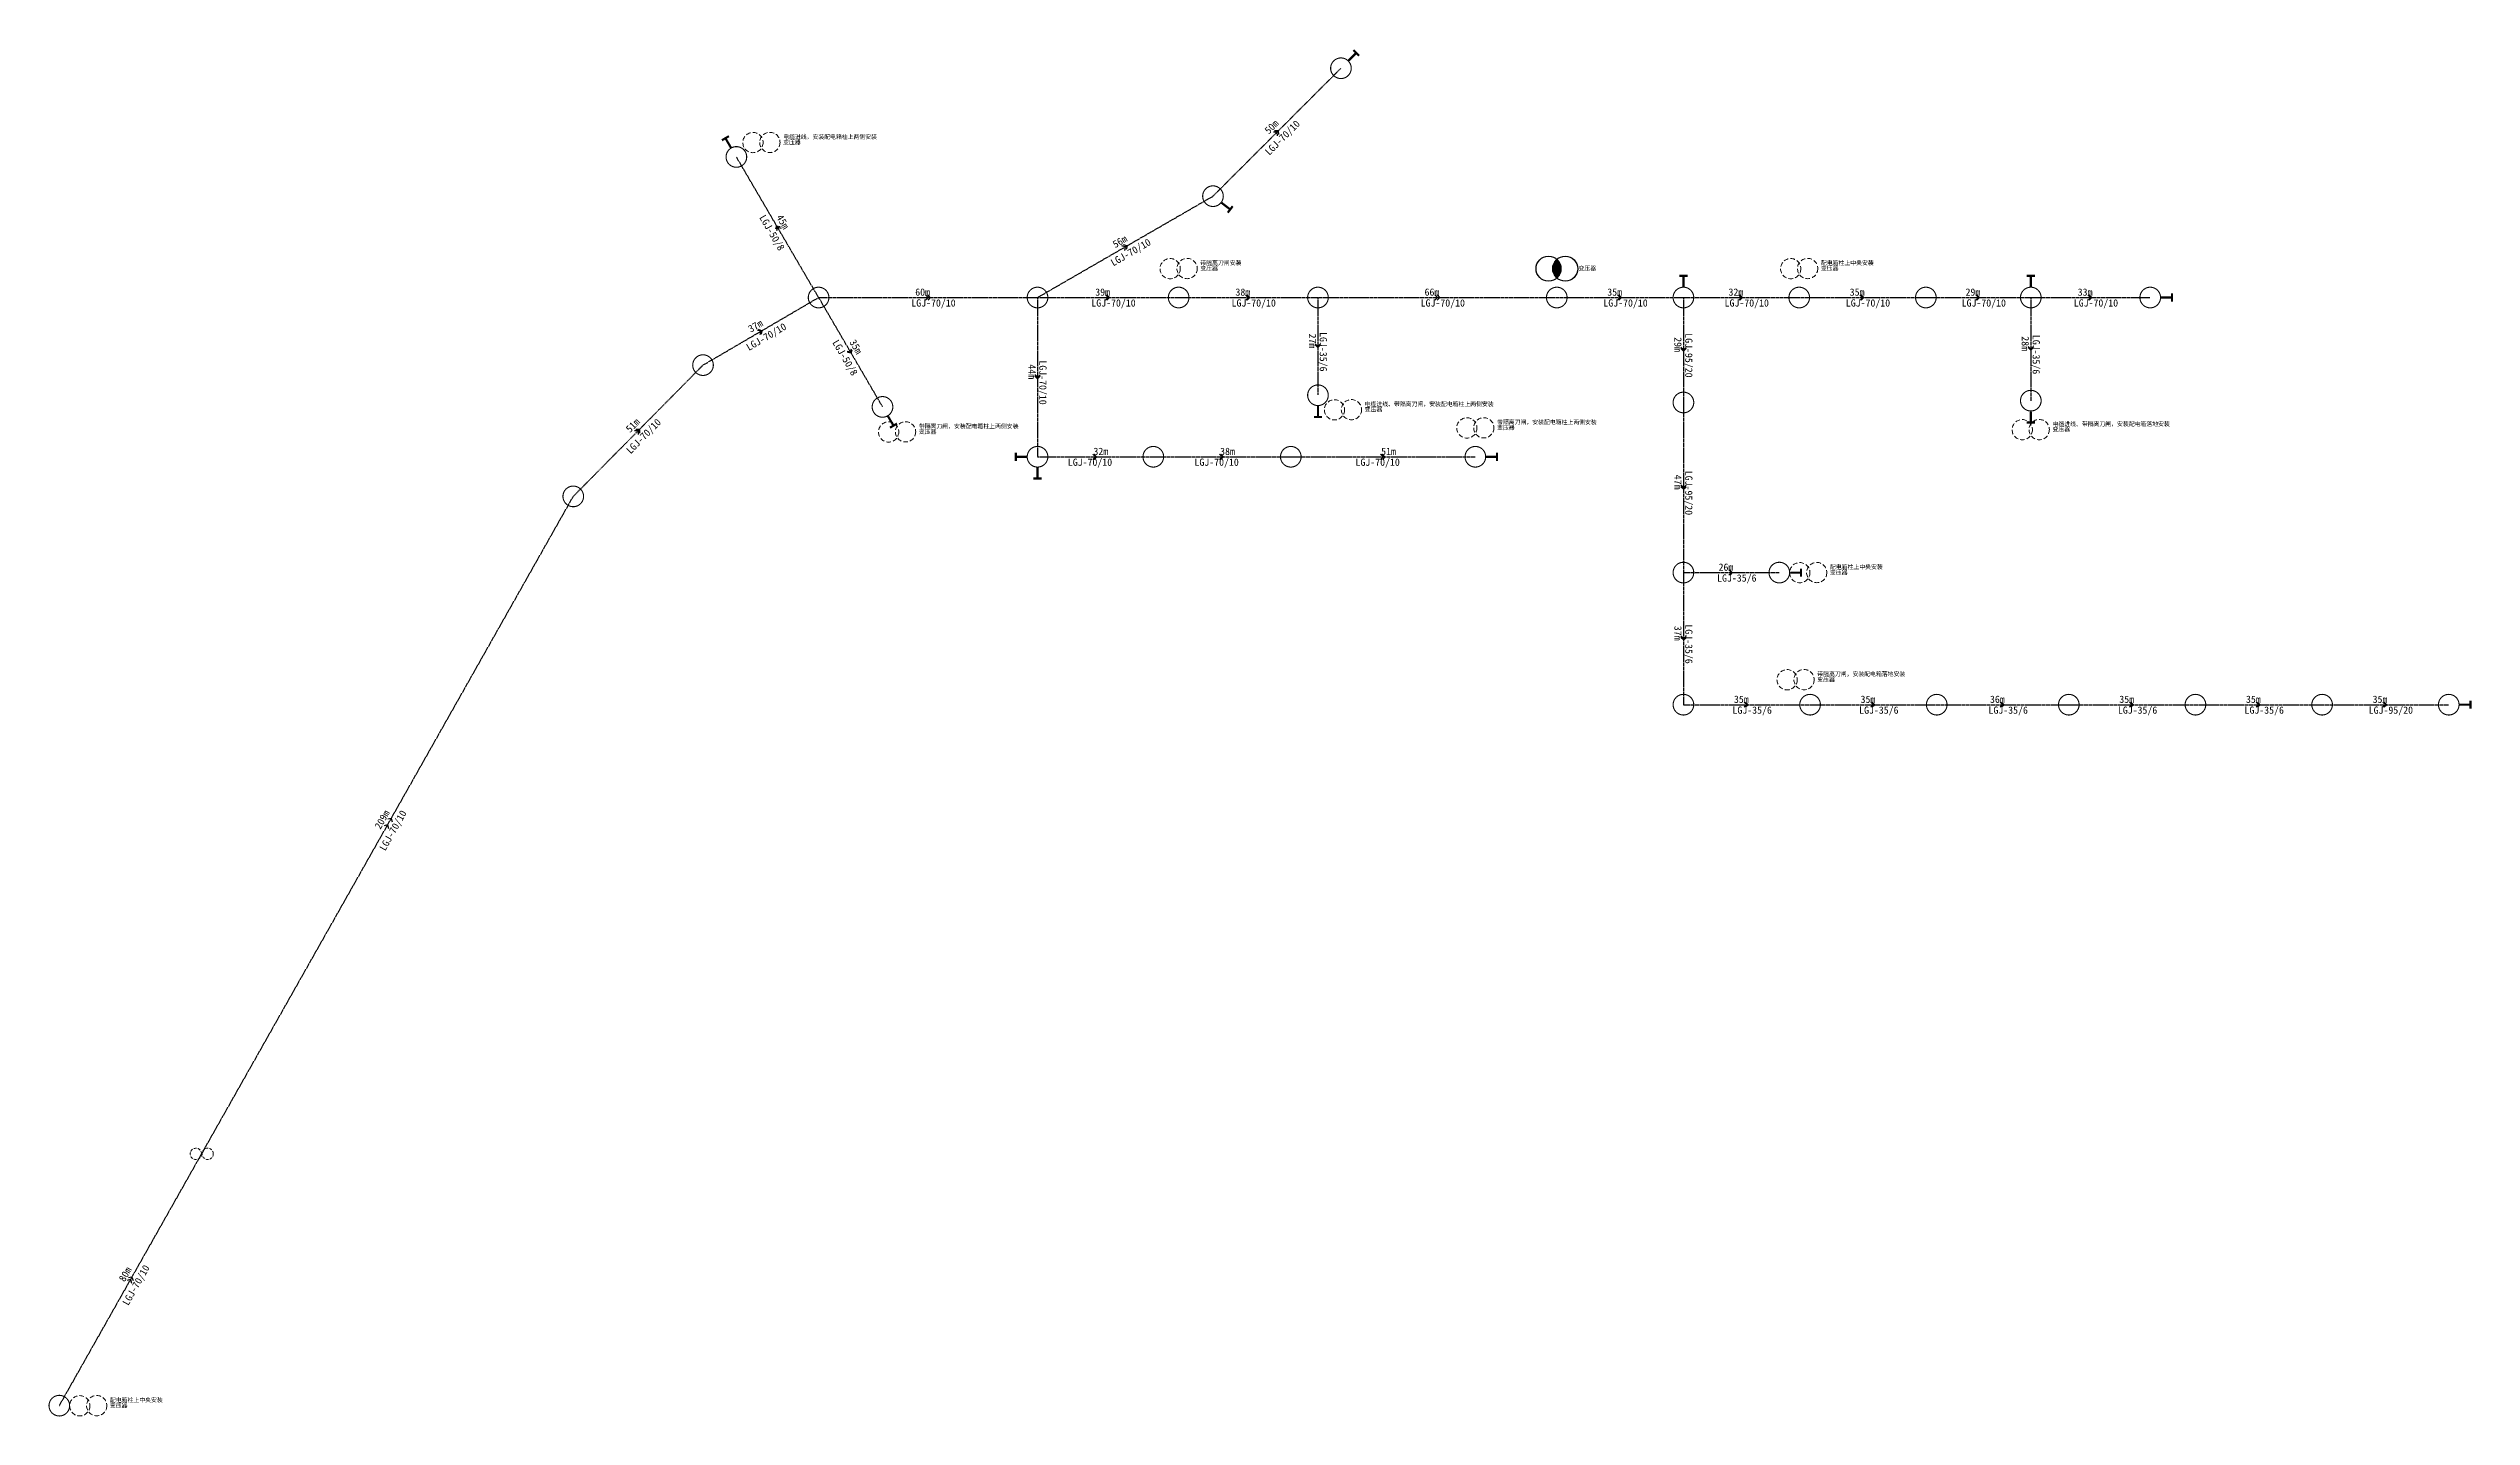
# Model space of a CAD drawing. Header units: inches. Extents: x -3 to 667, y -3 to 375.
import ezdxf
from ezdxf.enums import TextEntityAlignment as Align

# ---------------------------------------------------------------- set-up
doc = ezdxf.new("R2010")
doc.units = ezdxf.units.IN
doc.header["$MEASUREMENT"] = 0
doc.linetypes.add('BY1010', pattern=[0.375, 0.25, -0.125])
doc.linetypes.add('JX1010', pattern=[0.375, 0.25, -0.125])
doc.layers.get('0').update_dxf_attribs({"lineweight": 0})
for name, color, linetype, lineweight in [('原有配变', 7, 'JX1010', 0), ('新增拉线', 7, 'JX1010', 0), ('新增配变', 7, 'Continuous', 0), ('新建10kV线路', 7, 'Continuous', 0), ('新立双杆', 7, 'JX1010', 0), ('新立电杆', 7, 'Continuous', 0), ('档距', 7, 'JX1010', 0)]:
    doc.layers.add(name, color=color, linetype=linetype, lineweight=lineweight)
for name, color, linetype in [('图例', 7, 'Continuous'), ('拉线', 7, 'Continuous'), ('杆塔', 7, 'Continuous')]:
    doc.layers.add(name, color=color, linetype=linetype)
doc.styles.add('GB仿宋', font='', dxfattribs={"width": 0.8})
doc.styles.get("Standard").update_dxf_attribs({"font": 'txt.shx', "bigfont": 'hztxt.shx'})
doc.styles.add('宋体', font='')
doc.styles.get('GB仿宋').set_extended_font_data('FangSong_GB2312')
doc.styles.get('宋体').set_extended_font_data('FangSong_GB2312')

# ---------------------------------------------------------------- blocks, each defined once
blk = doc.blocks.new('FH_DG01')
blk.add_lwpolyline([(-1.9, 0, 0.2, 0.2, 1), (1.9, 0, 0.2, 0.2, 1)], format="xyseb", close=True)
blk = doc.blocks.new('DG1010')
at = {"layer": '杆塔', "xscale": 1.5, "yscale": 1.5, "zscale": 1.5}
blk.add_blockref('FH_DG01', (0, 0, 1698.97), dxfattribs=at)
blk = doc.blocks.new('BY1010')
at = {"color": 1, "linetype": 'BY1010', "lineweight": 0, "ltscale": 5}
for centre in [(-2.35, -0.03), (2.33, 0)]:
    blk.add_circle(centre, 2.8, dxfattribs=at)
at = {"color": 7, "linetype": 'Continuous', "lineweight": 0, "style": 'GB仿宋', "width": 0.8, "flags": 8}
blk.add_attdef('%%US11-M-200KVA', text='', height=1.2, dxfattribs=at).set_placement((6.42, 0.59), align=Align.MIDDLE_LEFT)
at = {"color": 7, "linetype": 'Continuous', "style": 'GB仿宋', "width": 0.8}
blk.add_attdef('XX配变', text='', height=1.2, dxfattribs=at).set_placement((6.52, -1.18), align=Align.MIDDLE_LEFT)
blk = doc.blocks.new('DG1100')
at = {"color": 1, "linetype": 'JX1010', "lineweight": 0, "ltscale": 3}
for centre in [(-1.62, -0.07), (1.63, -0.06)]:
    blk.add_circle(centre, 1.56, dxfattribs=at)
blk = doc.blocks.new('BY1021')
at = {"layer": '图例'}
blk.add_hatch(color=0, dxfattribs=at).paths.add_polyline_path([(-1.12, -0.03), (-0.99, -0.98), (-0.6, -1.86), (0.02, -2.59), (0.64, -1.86), (1.03, -0.98), (1.16, -0.03), (1.03, 0.92), (0.64, 1.8), (0.02, 2.53), (-0.6, 1.8), (-0.99, 0.92)])
at = {"layer": '图例', "color": 0}
for p, q in [((-0.99, 0.92, 0), (-1.12, -0.03, 0)), ((-0.6, 1.8, 0), (-0.99, 0.92, 0)), ((0.02, 2.53, 0), (-0.6, 1.8, 0)), ((0.64, 1.8, 0), (0.02, 2.53, 0)), ((0.64, 1.8, 0), (1.03, 0.92, 0)), ((1.03, 0.92, 0), (1.16, -0.03, 0)), ((-1.12, -0.03, 0), (-0.99, -0.98, 0)), ((-0.99, -0.98, 0), (-0.6, -1.86, 0)), ((0.02, -2.59, 0), (-0.6, -1.86, 0)), ((0.64, -1.86, 0), (0.02, -2.59, 0)), ((1.03, -0.98, 0), (0.64, -1.86, 0)), ((1.16, -0.03, 0), (1.03, -0.98, 0))]:
    blk.add_line(p, q, dxfattribs=at)
for centre in [(-2.29, -0.03, 0), (2.33, -0.03, 0)]:
    blk.add_circle(centre, 3.45, dxfattribs=at)
blk = doc.blocks.new('FH_LX')
for points in [[(2, 0, 0.4, 0.4, 0), (4, 0, 0.4, 0.4, 0)], [(4, 0.75, 0.4, 0.4, 0), (4, -0.75, 0.4, 0.4, 0)]]:
    blk.add_lwpolyline(points, format="xyseb")
blk = doc.blocks.new('LX1010')
at = {"layer": '拉线', "xscale": 1.500000000311924, "yscale": 1.500000000465662, "zscale": 1.5, "rotation": 359.9937113082269}
blk.add_blockref('FH_LX', (0, 0), dxfattribs=at)

msp = doc.modelspace()

# ---------------------------------------------------------------- linework, layer by layer
at = {"layer": '新建10kV线路', "color": 1, "linetype": 'JX1010', "lineweight": 30, "ltscale": 0.1}
for p, q in [((318.82, 334.18), (354.18, 369.53)), ((209.83, 306.18), (187.11, 345.02)), ((270.33, 306.18), (318.82, 334.18)), ((177.89, 287.5), (209.83, 306.18)), ((209.83, 306.18), (227.49, 275.96)), ((209.83, 306.18), (270.33, 306.18)), ((270.33, 306.18), (270.33, 262.18)), ((270.33, 306.18), (309.33, 306.18)), ((309.33, 306.18), (347.83, 306.18)), ((347.83, 306.18), (347.83, 279.18)), ((347.83, 306.18), (413.83, 306.18)), ((413.83, 306.18), (448.83, 306.18)), ((448.83, 306.18), (448.83, 277.18)), ((448.83, 306.18), (480.83, 306.18)), ((480.83, 306.18), (515.83, 306.18)), ((515.83, 306.18), (544.83, 306.18)), ((544.83, 306.18), (544.83, 277.68)), ((544.83, 306.18), (577.83, 306.18)), ((142.03, 251.23), (177.89, 287.5)), ((448.83, 277.18), (448.83, 230.18)), ((270.33, 262.18), (302.33, 262.18)), ((302.33, 262.18), (340.33, 262.18)), ((340.33, 262.18), (391.33, 262.18)), ((39.37, 69.64), (142.03, 251.23)), ((448.83, 230.18), (475.33, 230.18)), ((448.83, 230.18), (448.83, 193.68)), ((448.83, 193.68), (483.83, 193.68)), ((483.83, 193.68), (518.83, 193.68)), ((518.83, 193.68), (555.33, 193.68)), ((555.33, 193.68), (590.33, 193.68)), ((590.33, 193.68), (625.33, 193.68)), ((625.33, 193.68), (660.33, 193.68)), ((0, 0), (39.37, 69.64))]:
    msp.add_line(p, q, dxfattribs=at)
at = {"layer": '新建10kV线路', "color": 1, "lineweight": 30}
for p, q in [((336.5, 351.85), (335.5, 351.88)), ((336.85, 352.21), (335.85, 352.24)), ((336.5, 351.85), (336.53, 350.85)), ((336.85, 352.21), (336.88, 351.21)), ((198.24, 325.99), (197.96, 325.03)), ((198.47, 325.6), (198.19, 324.64)), ((198.24, 325.99), (199.21, 325.76)), ((198.47, 325.6), (199.44, 325.37)), ((294.57, 320.18), (293.62, 320.46)), ((295.06, 320.46), (294.1, 320.74)), ((294.57, 320.18), (294.34, 319.2)), ((295.06, 320.46), (294.83, 319.48)), ((240.08, 306.18), (239.39, 306.9)), ((240.08, 306.18), (239.39, 305.45)), ((240.68, 306.18), (239.99, 306.9)), ((240.68, 306.18), (239.99, 305.45)), ((289.83, 306.18), (289.14, 306.9)), ((289.83, 306.18), (289.14, 305.45)), ((290.22, 306.18), (289.53, 306.9)), ((290.22, 306.18), (289.53, 305.45)), ((328.58, 306.18), (327.89, 306.9)), ((328.58, 306.18), (327.89, 305.45)), ((328.96, 306.18), (328.27, 306.9)), ((328.96, 306.18), (328.27, 305.45)), ((380.83, 306.18), (380.14, 306.9)), ((380.83, 306.18), (380.14, 305.45)), ((381.49, 306.18), (380.8, 306.9)), ((381.49, 306.18), (380.8, 305.45)), ((431.33, 306.18), (430.64, 306.9)), ((431.33, 306.18), (430.64, 305.45)), ((431.68, 306.18), (430.99, 306.9)), ((431.68, 306.18), (430.99, 305.45)), ((464.83, 306.18), (464.14, 306.9)), ((464.83, 306.18), (464.14, 305.45)), ((465.15, 306.18), (464.46, 306.9)), ((465.15, 306.18), (464.46, 305.45)), ((498.33, 306.18), (497.64, 306.9)), ((498.33, 306.18), (497.64, 305.45)), ((498.68, 306.18), (497.99, 306.9)), ((498.68, 306.18), (497.99, 305.45)), ((530.33, 306.18), (529.64, 306.9)), ((530.33, 306.18), (529.64, 305.45)), ((530.62, 306.18), (529.93, 306.9)), ((530.62, 306.18), (529.93, 305.45)), ((561.33, 306.18), (560.64, 306.9)), ((561.33, 306.18), (560.64, 305.45)), ((561.66, 306.18), (560.97, 306.9)), ((561.66, 306.18), (560.97, 305.45)), ((193.86, 296.84), (192.9, 297.12)), ((194.18, 297.02), (193.22, 297.31)), ((193.86, 296.84), (193.63, 295.86)), ((194.18, 297.02), (193.95, 296.05)), ((218.66, 291.07), (217.69, 291.3)), ((218.84, 290.77), (217.86, 290.99)), ((218.66, 291.07), (218.94, 292.03)), ((218.84, 290.77), (219.12, 291.73)), ((347.83, 292.68), (347.1, 293.36)), ((347.83, 292.41), (347.1, 293.09)), ((347.83, 292.68), (348.55, 293.36)), ((347.83, 292.41), (348.55, 293.09)), ((448.83, 291.68), (448.1, 292.36)), ((448.83, 291.39), (448.1, 292.07)), ((448.83, 291.68), (449.55, 292.36)), ((448.83, 291.39), (449.55, 292.07)), ((544.83, 291.93), (544.1, 292.61)), ((544.83, 291.64), (544.1, 292.33)), ((544.83, 291.93), (545.55, 292.61)), ((544.83, 291.64), (545.55, 292.33)), ((270.33, 284.18), (269.6, 284.86)), ((270.33, 283.74), (269.6, 284.42)), ((270.33, 284.18), (271.05, 284.86)), ((270.33, 283.74), (271.05, 284.42)), ((159.96, 269.37), (158.96, 269.39)), ((160.31, 269.73), (159.31, 269.75)), ((159.96, 269.37), (159.99, 268.37)), ((160.31, 269.73), (160.35, 268.73)), ((286.33, 262.18), (285.64, 262.9)), ((286.33, 262.18), (285.64, 261.45)), ((286.65, 262.18), (285.96, 262.9)), ((286.65, 262.18), (285.96, 261.45)), ((321.33, 262.18), (320.64, 262.9)), ((321.33, 262.18), (320.64, 261.45)), ((321.71, 262.18), (321.02, 262.9)), ((321.71, 262.18), (321.02, 261.45)), ((365.83, 262.18), (365.14, 262.9)), ((365.83, 262.18), (365.14, 261.45)), ((366.34, 262.18), (365.65, 262.9)), ((366.34, 262.18), (365.65, 261.45)), ((448.83, 253.68), (448.1, 254.36)), ((448.83, 253.21), (448.1, 253.89)), ((448.83, 253.68), (449.55, 254.36)), ((448.83, 253.21), (449.55, 253.89)), ((462.08, 230.18), (461.39, 230.9)), ((462.08, 230.18), (461.39, 229.45)), ((462.34, 230.18), (461.65, 230.9)), ((462.34, 230.18), (461.65, 229.45)), ((448.83, 211.93), (448.1, 212.61)), ((448.83, 211.56), (448.1, 212.25)), ((448.83, 211.93), (449.55, 212.61)), ((448.83, 211.56), (449.55, 212.25)), ((466.33, 193.68), (465.64, 194.4)), ((466.68, 193.68), (465.99, 194.4)), ((501.33, 193.68), (500.64, 194.4)), ((501.68, 193.68), (500.99, 194.4)), ((537.08, 193.68), (536.39, 194.4)), ((537.44, 193.68), (536.75, 194.4)), ((572.83, 193.68), (572.14, 194.4)), ((573.18, 193.68), (572.49, 194.4)), ((607.83, 193.68), (607.14, 194.4)), ((608.18, 193.68), (607.49, 194.4)), ((642.83, 193.68), (642.14, 194.4)), ((643.18, 193.68), (642.49, 194.4)), ((466.33, 193.68), (465.64, 192.95)), ((466.68, 193.68), (465.99, 192.95)), ((501.33, 193.68), (500.64, 192.95)), ((501.68, 193.68), (500.99, 192.95)), ((537.08, 193.68), (536.39, 192.95)), ((537.44, 193.68), (536.75, 192.95)), ((572.83, 193.68), (572.14, 192.95)), ((573.18, 193.68), (572.49, 192.95)), ((607.83, 193.68), (607.14, 192.95)), ((608.18, 193.68), (607.49, 192.95)), ((642.83, 193.68), (642.14, 192.95)), ((643.18, 193.68), (642.49, 192.95)), ((91.72, 162.25), (90.75, 162.01)), ((91.72, 162.25), (92.02, 161.3)), ((90.7, 160.44), (89.73, 160.2)), ((90.7, 160.44), (90.99, 159.48)), ((19.68, 34.82), (18.71, 34.58)), ((20.08, 35.52), (19.11, 35.28)), ((19.68, 34.82), (19.98, 33.87)), ((20.08, 35.52), (20.37, 34.56))]:
    msp.add_line(p, q, dxfattribs=at)

# ---------------------------------------------------------------- block references
at = {"layer": '原有配变'}
ref = msp.add_blockref('BY1021', (413.83, 314.18), dxfattribs=at)
ref.add_attrib('BY104', '变压器', dxfattribs={"layer": '0', "height": 1.2}).set_placement((419.83, 313.18), align=Align.BOTTOM_LEFT)
at = {"layer": '新增拉线'}
for p, rotation in [((354.18, 369.53), 44.99999063801584), ((187.11, 345.02), 120.3199910618826), ((318.82, 334.17), 322.5000093001528), ((448.83, 306.17), 450.0000209717173), ((544.83, 306.17), 450.0000209717173), ((347.83, 279.17), 270.0000011238745), ((544.83, 277.67), 270.0000011238745), ((227.5, 275.96), 300.3200109097255), ((270.33, 262.17), 540.000002247749), ((391.33, 262.17), 359.9999823999061), ((270.33, 262.17), 270.0000011238745)]:
    msp.add_blockref('LX1010', p, dxfattribs=dict(at, rotation=rotation))
for p in [(577.83, 306.17), (475.33, 230.17), (660.33, 193.67)]:
    msp.add_blockref('LX1010', p, dxfattribs=at)
at = {"layer": '新增配变'}
ref = msp.add_blockref('BY1010', (194.04, 349.02), dxfattribs=at)
ref.add_attrib('BY103', '电缆进线，安装配电箱柱上两侧安装', dxfattribs={"layer": '0', "height": 1.2}).set_placement((200.04, 349.52), align=Align.BOTTOM_LEFT)
ref.add_attrib('BY104', '变压器', dxfattribs={"layer": '0', "height": 1.2}).set_placement((200.04, 348.02), align=Align.BOTTOM_LEFT)
ref = msp.add_blockref('BY1010', (309.33, 314.18), dxfattribs=at)
ref.add_attrib('BY103', '带隔离刀闸安装', dxfattribs={"layer": '0', "height": 1.2}).set_placement((315.33, 314.68), align=Align.BOTTOM_LEFT)
ref.add_attrib('BY104', '变压器', dxfattribs={"layer": '0', "height": 1.2}).set_placement((315.33, 313.18), align=Align.BOTTOM_LEFT)
ref = msp.add_blockref('BY1010', (480.83, 314.18), dxfattribs=at)
ref.add_attrib('BY103', '配电箱柱上中央安装', dxfattribs={"layer": '0', "height": 1.2}).set_placement((486.83, 314.68), align=Align.BOTTOM_LEFT)
ref.add_attrib('BY104', '变压器', dxfattribs={"layer": '0', "height": 1.2}).set_placement((486.83, 313.18), align=Align.BOTTOM_LEFT)
ref = msp.add_blockref('BY1010', (354.75, 275.18), dxfattribs=at)
ref.add_attrib('BY103', '电缆进线、带隔离刀闸，安装配电箱柱上两侧安装', dxfattribs={"layer": '0', "height": 1.2}).set_placement((360.75, 275.68), align=Align.BOTTOM_LEFT)
ref.add_attrib('BY104', '变压器', dxfattribs={"layer": '0', "height": 1.2}).set_placement((360.75, 274.18), align=Align.BOTTOM_LEFT)
ref = msp.add_blockref('BY1010', (231.53, 269.06), dxfattribs=at)
ref.add_attrib('BY103', '带隔离刀闸，安装配电箱柱上两侧安装', dxfattribs={"layer": '0', "height": 1.2}).set_placement((237.53, 269.56), align=Align.BOTTOM_LEFT)
ref.add_attrib('BY104', '变压器', dxfattribs={"layer": '0', "height": 1.2}).set_placement((237.53, 268.06), align=Align.BOTTOM_LEFT)
ref = msp.add_blockref('BY1010', (391.33, 270.18), dxfattribs=at)
ref.add_attrib('BY103', '带隔离刀闸，安装配电箱柱上两侧安装', dxfattribs={"layer": '0', "height": 1.2}).set_placement((397.33, 270.68), align=Align.BOTTOM_LEFT)
ref.add_attrib('BY104', '变压器', dxfattribs={"layer": '0', "height": 1.2}).set_placement((397.33, 269.18), align=Align.BOTTOM_LEFT)
ref = msp.add_blockref('BY1010', (544.83, 269.68), dxfattribs=at)
ref.add_attrib('BY103', '电缆进线、带隔离刀闸，安装配电箱落地安装', dxfattribs={"layer": '0', "height": 1.2}).set_placement((550.83, 270.18), align=Align.BOTTOM_LEFT)
ref.add_attrib('BY104', '变压器', dxfattribs={"layer": '0', "height": 1.2}).set_placement((550.83, 268.68), align=Align.BOTTOM_LEFT)
ref = msp.add_blockref('BY1010', (483.33, 230.18), dxfattribs=at)
ref.add_attrib('BY103', '配电箱柱上中央安装', dxfattribs={"layer": '0', "height": 1.2}).set_placement((489.33, 230.68), align=Align.BOTTOM_LEFT)
ref.add_attrib('BY104', '变压器', dxfattribs={"layer": '0', "height": 1.2}).set_placement((489.33, 229.18), align=Align.BOTTOM_LEFT)
ref = msp.add_blockref('BY1010', (479.83, 200.6), dxfattribs=at)
ref.add_attrib('BY103', '带隔离刀闸，安装配电箱落地安装', dxfattribs={"layer": '0', "height": 1.2}).set_placement((485.83, 201.1), align=Align.BOTTOM_LEFT)
ref.add_attrib('BY104', '变压器', dxfattribs={"layer": '0', "height": 1.2}).set_placement((485.83, 199.6), align=Align.BOTTOM_LEFT)
ref = msp.add_blockref('BY1010', (8, 0), dxfattribs=at)
ref.add_attrib('BY103', '配电箱柱上中央安装', dxfattribs={"layer": '0', "height": 1.2}).set_placement((14, 0.5), align=Align.BOTTOM_LEFT)
ref.add_attrib('BY104', '变压器', dxfattribs={"layer": '0', "height": 1.2}).set_placement((14, -1), align=Align.BOTTOM_LEFT)
at = {"layer": '新立双杆'}
msp.add_blockref('DG1100', (39.37, 69.64), dxfattribs=at)
at = {"layer": '新立电杆'}
for p in [(354.18, 369.53), (187.11, 345.02), (318.82, 334.18), (209.83, 306.18), (270.33, 306.18), (309.33, 306.18), (347.83, 306.18), (413.83, 306.18), (448.83, 306.18), (480.83, 306.18), (515.83, 306.18), (544.83, 306.18), (577.83, 306.18), (177.89, 287.5), (347.83, 279.18), (227.49, 275.96), (448.83, 277.18), (544.83, 277.68), (270.33, 262.18), (302.33, 262.18), (340.33, 262.18), (391.33, 262.18), (142.03, 251.23), (448.83, 230.18), (475.33, 230.18), (448.83, 193.68), (483.83, 193.68), (518.83, 193.68), (555.33, 193.68), (590.33, 193.68), (625.33, 193.68), (660.33, 193.68), (0, 0)]:
    msp.add_blockref('DG1010', p, dxfattribs=at)

# ---------------------------------------------------------------- texts
at = {"layer": '档距', "color": 7, "style": '宋体'}
for s, rotation, p in [('50m', 44.99999, (335, 353.35)), ('LGJ-70/10', 44.99999, (338, 350.35)), ('LGJ-50/8', -59.68001, (196.97, 324.1)), ('45m', -59.68001, (199.97, 327.1)), ('LGJ-70/10', 30.00001, (296.07, 318.68)), ('56m', 30.00001, (293.07, 321.68)), ('LGJ-70/10', 30.32001, (195.36, 295.34)), ('37m', 30.32001, (192.36, 298.34)), ('27m', 270.00002, (346.33, 294.18)), ('LGJ-35/6', 270.00002, (349.33, 291.18)), ('29m', 270.00002, (447.33, 293.18)), ('LGJ-95/20', 270.00002, (450.33, 290.18)), ('28m', 270.00002, (543.33, 293.43)), ('LGJ-35/6', 270.00002, (546.33, 290.43)), ('LGJ-50/8', 300.32003, (217.16, 289.57)), ('35m', 300.32003, (220.16, 292.57)), ('LGJ-70/10', 270.00002, (271.83, 282.68)), ('44m', 270.00002, (268.83, 285.68)), ('51m', 45.31999, (158.46, 270.87)), ('LGJ-70/10', 45.31999, (161.46, 267.87)), ('LGJ-70/10', 359.99998, (284.83, 260.68)), ('32m', 359.99998, (287.83, 263.68)), ('LGJ-70/10', 359.99998, (319.83, 260.68)), ('38m', 359.99998, (322.83, 263.68)), ('LGJ-70/10', 359.99998, (364.33, 260.68)), ('51m', 359.99998, (367.33, 263.68)), ('47m', 270, (447.33, 255.18)), ('LGJ-95/20', 270, (450.33, 252.18)), ('37m', 270, (447.33, 213.43)), ('LGJ-35/6', 270, (450.33, 210.43)), ('209m', 60.51998, (89.2, 161.94)), ('LGJ-70/10', 60.51998, (92.2, 158.94)), ('80m', 60.51998, (18.18, 36.32)), ('LGJ-70/10', 60.51998, (21.18, 33.32))]:
    msp.add_text(s, height=2, rotation=rotation, dxfattribs=at).set_placement(p, align=Align.MIDDLE_CENTER)
for s, p in [('60m', (238.58, 307.68)), ('39m', (288.33, 307.68)), ('38m', (327.08, 307.68)), ('66m', (379.33, 307.68)), ('35m', (429.83, 307.68)), ('32m', (463.33, 307.68)), ('35m', (496.83, 307.68)), ('29m', (528.83, 307.68)), ('33m', (559.83, 307.68)), ('LGJ-70/10', (241.58, 304.68)), ('LGJ-70/10', (291.33, 304.68)), ('LGJ-70/10', (330.08, 304.68)), ('LGJ-70/10', (382.33, 304.68)), ('LGJ-70/10', (432.83, 304.68)), ('LGJ-70/10', (466.33, 304.68)), ('LGJ-70/10', (499.83, 304.68)), ('LGJ-70/10', (531.83, 304.68)), ('LGJ-70/10', (562.83, 304.68)), ('LGJ-35/6', (463.58, 228.68)), ('26m', (460.58, 231.68)), ('35m', (464.83, 195.18)), ('35m', (499.83, 195.18)), ('36m', (535.58, 195.18)), ('35m', (571.33, 195.18)), ('35m', (606.33, 195.18)), ('35m', (641.33, 195.18)), ('LGJ-35/6', (467.83, 192.18)), ('LGJ-35/6', (502.83, 192.18)), ('LGJ-35/6', (538.58, 192.18)), ('LGJ-35/6', (574.33, 192.18)), ('LGJ-35/6', (609.33, 192.18)), ('LGJ-95/20', (644.33, 192.18))]:
    msp.add_text(s, height=2, dxfattribs=at).set_placement(p, align=Align.MIDDLE_CENTER)

doc.saveas('drawing.dxf')
